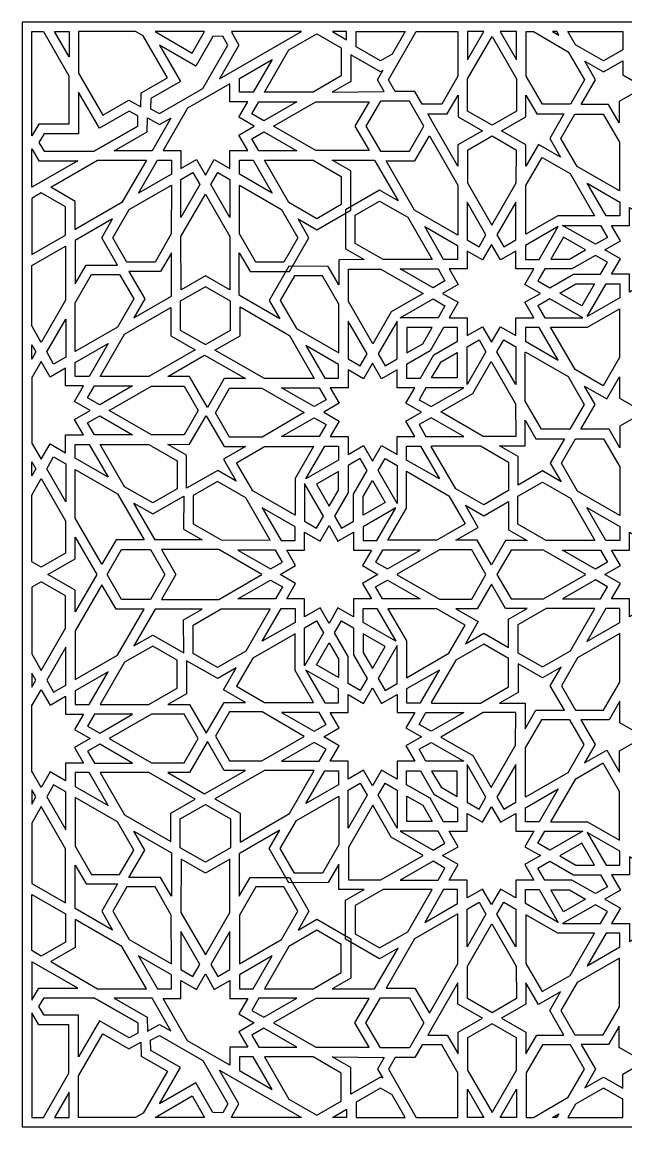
# Model space of a CAD drawing. Header units: millimetres. Extents: x 2369 to 3171, y 64 to 766.
# Drawn here: x 2369 to 2752, y 64 to 766 of the extents above; entities that cross this region are included whole.
import ezdxf

# ---------------------------------------------------------------- set-up
doc = ezdxf.new("R2010")
doc.units = ezdxf.units.MM
doc.layers.get('0').update_dxf_attribs({"color": 1})
doc.layers.add('Layer 01', color=160, linetype='Continuous')
doc.layers.add('Layer 02', color=7, linetype='Continuous')

msp = doc.modelspace()

# ---------------------------------------------------------------- linework, layer by layer
for points in [[(2368.85, 64.41), (3170.85, 64.41), (3170.85, 766.02), (2368.85, 766.02)], [(2382.4, 759.95), (2398.56, 731.93), (2398.54, 701.16), (2379.47, 701.16), (2374.92, 693.69), (2374.92, 759.95)], [(2389.41, 759.95), (2398.62, 759.95), (2398.63, 743.97)], [(2445.71, 757.27), (2440.92, 759.95), (2404.69, 759.95), (2404.63, 733.55), (2420.01, 706.89), (2436.62, 716.48), (2444.3, 712.28), (2444.51, 721.03), (2461.11, 730.62)], [(2484.65, 759.95), (2453.22, 759.95), (2476.8, 746.35)], [(2494.07, 729.89), (2546.13, 759.95), (2501.67, 759.95), (2502.21, 758.95), (2506.41, 751.27)], [(2538.1, 748.32), (2555.95, 758.61), (2571.41, 749.68), (2571.41, 731.82), (2553.58, 721.51), (2522.6, 721.5)], [(2574.81, 759.95), (2565.78, 759.95), (2574.81, 754.73)], [(2612.05, 759.95), (2603.82, 745.68), (2596.35, 741.37), (2580.89, 750.3), (2580.89, 759.95)], [(2645.52, 759.95), (2645.5, 731.69), (2635.19, 713.85), (2622.8, 713.85), (2618.18, 721.86), (2605.7, 721.86), (2601.39, 729.31), (2619.06, 759.95)], [(2651.58, 742.08), (2661.88, 759.95), (2651.59, 759.95)], [(2682.66, 759.95), (2672.36, 759.95), (2682.67, 742.08)], [(2688.75, 731.69), (2688.73, 759.95), (2693.43, 759.95), (2715.55, 747.16), (2725.84, 729.32), (2716.91, 713.85), (2699.06, 713.85)], [(2709.59, 757.62), (2708.25, 759.95), (2705.57, 759.95)], [(2750.21, 748.48), (2737.9, 741.37), (2720.05, 751.66), (2715.26, 759.95), (2750.21, 759.95)], [(2456.01, 707.92), (2483.55, 723.82), (2499.45, 751.35), (2496.35, 757.02), (2489.89, 756.87), (2479.03, 738.05), (2456.08, 751.29), (2469.31, 728.34), (2450.5, 717.48), (2450.35, 711.02)], [(2682.6, 730.04), (2682.59, 709.44), (2667.12, 700.51), (2651.66, 709.44), (2651.65, 730.04), (2667.12, 756.88)], [(2597.76, 735.18), (2596.35, 734.36), (2577.49, 745.25), (2577.49, 728.32), (2565.57, 721.43), (2598.68, 721.86), (2594.38, 729.31)], [(2506.75, 721.46), (2506.75, 730.28), (2527.64, 742.36), (2515.56, 721.46)], [(2473.85, 711.3), (2458.31, 684.38), (2469.66, 684.38), (2469.66, 673.02), (2479.5, 678.7), (2485.17, 668.86), (2490.85, 678.7), (2500.69, 673.02), (2500.69, 684.38), (2512.04, 684.38), (2506.37, 694.21), (2516.2, 699.89), (2506.37, 705.57), (2512.04, 715.4), (2500.69, 715.4), (2500.69, 726.79)], [(2382.89, 695.09), (2379.53, 689.57), (2382.89, 684.06), (2414.68, 684.06), (2442.22, 699.95), (2414.68, 684.06), (2442.22, 699.95), (2442.37, 706.41), (2436.7, 709.51), (2417.88, 698.65), (2404.63, 721.58), (2404.61, 695.09)], [(2623.85, 699.89), (2614.67, 715.79), (2596.31, 715.79), (2587.13, 699.89), (2596.31, 683.99), (2614.67, 683.99)], [(2514.65, 707.79), (2519.05, 715.42), (2543.19, 715.43), (2522.28, 703.38)], [(2589.04, 684.43), (2555.23, 684.41), (2528.39, 699.89), (2555.23, 715.36), (2589.04, 715.35), (2580.12, 699.89)], [(2448.21, 696.4), (2448.41, 705.15), (2456.1, 700.95), (2463.25, 705.09), (2451.3, 684.36), (2427.33, 684.34)], [(2514.65, 691.99), (2522.28, 696.4), (2543.19, 684.34), (2519.05, 684.36)], [(2404.16, 677.98), (2374.92, 661.1), (2374.92, 685.46), (2379.47, 677.98)], [(2387.06, 661.09), (2416.77, 678.27), (2447.75, 678.28), (2432.25, 651.46), (2402.51, 634.32), (2402.51, 652.16)], [(2463.6, 678.31), (2463.6, 669.5), (2442.71, 657.42), (2454.79, 678.32)], [(2506.7, 592.53), (2506.72, 619.49), (2513.6, 607.58), (2538.47, 607.58), (2550.9, 629.11), (2544.03, 641.03), (2555.95, 634.16), (2577.49, 646.59), (2577.49, 671.46), (2565.57, 678.35), (2592.55, 678.36), (2592.81, 677.92), (2592.82, 677.92), (2607.49, 652.58), (2595.75, 659.34), (2574.13, 646.81), (2574.17, 621.95), (2585.95, 615.17), (2569.91, 615.15), (2569.9, 599.12), (2563.12, 610.89), (2538.25, 610.93), (2525.72, 589.32), (2532.48, 577.57), (2507.16, 592.23), (2507.16, 592.27)], [(2506.75, 678.31), (2515.56, 678.32), (2527.64, 657.42), (2506.75, 669.5)], [(2553.58, 678.27), (2571.41, 667.96), (2571.41, 650.1), (2555.95, 641.17), (2538.1, 651.46), (2522.6, 678.28)], [(2469.63, 641.87), (2469.64, 666.02), (2477.28, 670.42), (2481.69, 662.79)], [(2493.07, 670.42), (2500.71, 666.02), (2500.72, 641.87), (2488.66, 662.79)], [(2463.55, 631.49), (2453.24, 613.65), (2435.38, 613.65), (2426.46, 629.11), (2436.75, 646.96), (2463.57, 662.46)], [(2533.6, 646.96), (2543.89, 629.11), (2534.96, 613.65), (2517.11, 613.65), (2506.8, 631.49), (2506.78, 662.46)], [(2374.92, 654.09), (2374.92, 618.38), (2396.44, 630.8), (2396.44, 648.66), (2380.98, 657.58), (2377.37, 655.5)], [(2469.72, 596.04), (2469.7, 629.84), (2485.17, 656.67), (2500.65, 629.84), (2500.63, 596.04), (2485.17, 604.96)], [(2402.51, 627.29), (2402.52, 599.81), (2409.41, 611.73), (2429.48, 611.73), (2419.44, 629.11), (2426.32, 641.03), (2402.51, 627.31), (2402.51, 627.3)], [(2396.43, 623.79), (2396.45, 589.47), (2380.98, 562.63), (2374.92, 573.14), (2374.92, 611.37)], [(2436.67, 607.58), (2446.71, 590.19), (2439.83, 578.27), (2463.65, 592), (2463.63, 619.49), (2456.75, 607.58)], [(2402.6, 587.82), (2412.91, 605.65), (2430.77, 605.65), (2439.7, 590.19), (2429.41, 572.34), (2402.58, 556.84)], [(2501.09, 588.76), (2485.17, 597.95), (2469.26, 588.76), (2469.26, 570.39), (2485.17, 561.2), (2501.09, 570.39)], [(2478.64, 557.96), (2449.38, 541.04), (2418.4, 541.02), (2433.91, 567.84), (2463.19, 584.73), (2463.19, 566.88)], [(2388.87, 548.89), (2384.46, 556.52), (2396.52, 577.43), (2396.51, 553.29)], [(2402.55, 540.99), (2402.55, 549.8), (2423.45, 561.88), (2411.37, 540.98)], [(2374.92, 560.98), (2377.49, 556.52), (2374.92, 552.07)], [(2486.49, 521.29), (2475.14, 540.95), (2461.38, 540.96), (2484.72, 554.45), (2510.56, 539.6), (2497.01, 539.59)], [(2374.92, 540.83), (2374.92, 498), (2375.3, 498.22), (2380.98, 488.39), (2386.66, 498.22), (2396.49, 492.54), (2396.49, 503.9), (2407.85, 503.9), (2402.17, 513.74), (2412, 519.41), (2402.17, 525.09), (2407.85, 534.93), (2396.49, 534.93), (2396.49, 546.28), (2386.66, 540.61), (2380.98, 550.44), (2375.3, 540.61)], [(2438.99, 534.96), (2418.08, 522.9), (2410.45, 527.31), (2414.85, 534.95)], [(2451.03, 534.89), (2471.63, 534.88), (2480.56, 519.41), (2471.63, 503.95), (2451.03, 503.94), (2424.19, 519.41)], [(2410.45, 511.52), (2418.08, 515.93), (2438.99, 503.87), (2414.85, 503.88)], [(2473.29, 469.99), (2473.29, 490.99), (2461.38, 497.87), (2475.14, 497.88), (2485.64, 516.06), (2497.02, 496.41), (2510.61, 496.43), (2496.73, 488.4), (2504.73, 474.5), (2492.98, 481.31)], [(2721.42, 468.15), (2711.13, 485.99), (2720.06, 501.46), (2737.91, 501.46), (2748.22, 483.62), (2748.24, 452.64)], [(2402.55, 497.84), (2411.37, 497.84), (2423.45, 476.94), (2402.55, 489.03)], [(2449.38, 497.79), (2467.22, 487.48), (2467.22, 469.62), (2451.75, 460.7), (2433.91, 470.99), (2418.4, 497.81)], [(2374.92, 477.85), (2374.92, 486.76), (2377.49, 482.31)], [(2388.87, 489.94), (2396.51, 485.54), (2396.52, 461.4), (2384.46, 482.31)], [(2419.55, 421.7), (2402.6, 451.01), (2402.58, 481.99), (2429.41, 466.49), (2446.32, 437.16), (2428.47, 437.16)], [(2374.92, 465.69), (2380.98, 476.2), (2396.45, 449.36), (2396.44, 428.76), (2380.98, 419.83), (2374.92, 423.33)], [(2701.44, 436.84), (2683.61, 447.15), (2683.61, 465.01), (2699.07, 473.94), (2716.92, 463.64), (2732.42, 436.82)], [(2471.41, 465.03), (2471.38, 443.93), (2483.1, 437.14), (2453.8, 437.16), (2453.33, 437.16), (2439.83, 460.56), (2451.75, 453.68)], [(2748.27, 436.79), (2739.46, 436.79), (2727.38, 457.69), (2748.28, 445.61)], [(2769.85, 384.19), (2764.17, 394.03), (2754.33, 388.35), (2754.33, 399.7), (2742.98, 399.7), (2748.66, 409.54), (2738.82, 415.22), (2748.66, 420.9), (2742.98, 430.73), (2754.33, 430.73), (2754.33, 442.09), (2764.17, 436.41), (2769.85, 446.24), (2775.53, 436.41), (2785.36, 442.09), (2785.36, 430.73), (2796.72, 430.73), (2791.04, 420.9), (2800.87, 415.22), (2791.04, 409.54), (2796.72, 399.7), (2785.36, 399.7), (2785.36, 388.35), (2775.53, 394.03)], [(2385.13, 415.22), (2402.51, 425.26), (2402.52, 439.02), (2416.28, 415.22), (2402.52, 391.42), (2402.51, 405.18)], [(2422.82, 415.22), (2431.98, 431.08), (2450.3, 431.08), (2459.45, 415.22), (2450.3, 399.35), (2431.98, 399.35)], [(2726.63, 415.22), (2699.8, 430.69), (2679.2, 430.68), (2670.27, 415.22), (2679.2, 399.75), (2699.8, 399.74)], [(2740.37, 423.11), (2732.75, 418.7), (2711.83, 430.76), (2735.97, 430.75)], [(2374.92, 364.74), (2380.98, 354.23), (2396.45, 381.07), (2396.44, 401.67), (2380.98, 410.6), (2374.92, 407.1)], [(2419.55, 408.74), (2402.6, 379.42), (2402.58, 348.45), (2429.41, 363.95), (2446.32, 393.28), (2428.47, 393.28)], [(2740.37, 407.32), (2732.75, 411.73), (2711.83, 399.67), (2735.97, 399.69)], [(2471.41, 365.4), (2471.38, 386.51), (2483.1, 393.29), (2453.8, 393.28), (2453.33, 393.28), (2439.83, 369.88), (2451.75, 376.75)], [(2701.44, 393.59), (2683.61, 383.28), (2683.61, 365.43), (2699.07, 356.5), (2716.92, 366.79), (2732.42, 393.61)], [(2748.27, 393.64), (2739.46, 393.65), (2727.38, 372.75), (2748.28, 384.83)], [(2721.42, 362.29), (2711.13, 344.44), (2720.06, 328.98), (2737.91, 328.98), (2748.22, 346.81), (2748.24, 377.79)], [(2388.87, 340.49), (2396.51, 344.89), (2396.52, 369.03), (2384.46, 348.12)], [(2449.38, 332.64), (2467.22, 342.95), (2467.22, 360.81), (2451.75, 369.74), (2433.91, 359.45), (2418.4, 332.63)], [(2473.29, 360.45), (2473.29, 339.45), (2461.38, 332.56), (2475.14, 332.56), (2485.64, 314.37), (2497.02, 334.02), (2510.61, 334), (2496.73, 342.04), (2504.73, 355.93), (2492.98, 349.12)], [(2374.92, 352.58), (2374.92, 343.67), (2377.49, 348.12)], [(2402.55, 332.6), (2411.37, 332.59), (2423.45, 353.49), (2402.55, 341.41)], [(2374.92, 289.61), (2374.92, 332.43), (2375.3, 332.21), (2380.98, 342.05), (2386.66, 332.21), (2396.49, 337.89), (2396.49, 326.53), (2407.85, 326.53), (2402.17, 316.7), (2412, 311.02), (2402.17, 305.34), (2407.85, 295.51), (2396.49, 295.51), (2396.49, 284.15), (2386.66, 289.83), (2380.98, 279.99), (2375.3, 289.83)], [(2410.45, 318.92), (2418.08, 314.51), (2438.99, 326.57), (2414.85, 326.55)], [(2451.03, 295.55), (2471.63, 295.56), (2480.56, 311.02), (2471.63, 326.48), (2451.03, 326.5), (2424.19, 311.02)], [(2486.49, 309.14), (2475.14, 289.48), (2461.38, 289.48), (2484.72, 275.98), (2510.56, 290.83), (2497.01, 290.85)], [(2438.99, 295.48), (2418.08, 307.53), (2410.45, 303.12), (2414.85, 295.49)], [(2402.55, 289.44), (2402.55, 280.63), (2423.45, 268.55), (2411.37, 289.45)], [(2478.64, 272.48), (2449.38, 289.4), (2418.4, 289.41), (2433.91, 262.59), (2463.19, 245.71), (2463.19, 263.56)], [(2388.87, 281.55), (2384.46, 273.92), (2396.52, 253.01), (2396.51, 277.15)], [(2374.92, 269.46), (2377.49, 273.92), (2374.92, 278.37)], [(2396.43, 206.65), (2396.45, 240.97), (2380.98, 267.81), (2374.92, 257.3), (2374.92, 219.07)], [(2402.6, 242.62), (2412.91, 224.78), (2430.77, 224.78), (2439.7, 240.25), (2429.41, 258.09), (2402.58, 273.6)], [(2501.09, 241.67), (2485.17, 232.49), (2469.26, 241.67), (2469.26, 260.05), (2485.17, 269.24), (2501.09, 260.05)], [(2506.7, 237.9), (2506.72, 210.94), (2513.6, 222.86), (2538.47, 222.86), (2550.9, 201.32), (2544.03, 189.4), (2555.95, 196.28), (2577.49, 183.84), (2577.49, 158.97), (2565.57, 152.09), (2592.55, 152.07), (2592.81, 152.52), (2592.82, 152.52), (2607.49, 177.85), (2595.75, 171.09), (2574.13, 183.62), (2574.17, 208.49), (2585.95, 215.27), (2569.91, 215.28), (2569.9, 231.32), (2563.12, 219.54), (2538.25, 219.5), (2525.72, 241.12), (2532.48, 252.86), (2507.16, 238.2), (2507.16, 238.17)], [(2436.67, 222.86), (2446.71, 240.24), (2439.83, 252.16), (2463.65, 238.43), (2463.63, 210.94), (2456.75, 222.86)], [(2469.72, 234.4), (2469.7, 200.6), (2485.17, 173.76), (2500.65, 200.6), (2500.63, 234.4), (2485.17, 225.47)], [(2402.51, 203.14), (2402.52, 230.62), (2409.41, 218.71), (2429.48, 218.71), (2419.44, 201.32), (2426.32, 189.4), (2402.51, 203.13), (2402.51, 203.14)], [(2374.92, 176.35), (2374.92, 212.05), (2396.44, 199.63), (2396.44, 181.78), (2380.98, 172.85), (2377.37, 174.93)], [(2463.55, 198.95), (2453.24, 216.78), (2435.38, 216.78), (2426.46, 201.32), (2436.75, 183.47), (2463.57, 167.97)], [(2533.6, 183.47), (2543.89, 201.32), (2534.96, 216.78), (2517.11, 216.78), (2506.8, 198.95), (2506.78, 167.97)], [(2387.06, 169.35), (2416.77, 152.17), (2447.75, 152.15), (2432.25, 178.97), (2402.51, 196.12), (2402.51, 178.27)], [(2469.63, 188.56), (2469.64, 164.42), (2477.28, 160.02), (2481.69, 167.65)], [(2493.07, 160.02), (2500.71, 164.42), (2500.72, 188.56), (2488.66, 167.65)], [(2553.58, 152.17), (2571.41, 162.48), (2571.41, 180.34), (2555.95, 189.26), (2538.1, 178.97), (2522.6, 152.15)], [(2404.16, 152.45), (2374.92, 169.33), (2374.92, 144.97), (2379.47, 152.45)], [(2463.6, 152.12), (2463.6, 160.93), (2442.71, 173.01), (2454.79, 152.12)], [(2506.75, 152.12), (2515.56, 152.12), (2527.64, 173.01), (2506.75, 160.93)], [(2473.85, 119.14), (2458.31, 146.06), (2469.66, 146.06), (2469.66, 157.41), (2479.5, 151.74), (2485.17, 161.57), (2490.85, 151.74), (2500.69, 157.41), (2500.69, 146.06), (2512.04, 146.06), (2506.37, 136.22), (2516.2, 130.55), (2506.37, 124.87), (2512.04, 115.03), (2500.69, 115.03), (2500.69, 103.65)], [(2382.89, 135.34), (2379.53, 140.86), (2382.89, 146.38), (2414.68, 146.38), (2442.22, 130.48), (2414.68, 146.38), (2442.22, 130.48), (2442.37, 124.02), (2436.7, 120.93), (2417.88, 131.79), (2404.63, 108.85), (2404.61, 135.34)], [(2448.21, 134.03), (2448.41, 125.28), (2456.1, 129.48), (2463.25, 125.35), (2451.3, 146.08), (2427.33, 146.09)], [(2514.65, 138.44), (2522.28, 134.03), (2543.19, 146.09), (2519.05, 146.08)], [(2589.04, 146), (2555.23, 146.02), (2528.39, 130.55), (2555.23, 115.07), (2589.04, 115.09), (2580.12, 130.55)], [(2623.85, 130.55), (2614.67, 114.65), (2596.31, 114.65), (2587.13, 130.55), (2596.31, 146.44), (2614.67, 146.44)], [(2382.4, 70.49), (2398.56, 98.51), (2398.54, 129.27), (2379.47, 129.27), (2374.92, 136.75), (2374.92, 70.49)], [(2514.65, 122.65), (2519.05, 115.01), (2543.19, 115), (2522.28, 127.06)], [(2682.6, 100.4), (2682.59, 121), (2667.12, 129.92), (2651.66, 121), (2651.65, 100.4), (2667.12, 73.56)], [(2445.71, 73.17), (2440.92, 70.49), (2404.69, 70.49), (2404.63, 96.88), (2420.01, 123.55), (2436.62, 113.96), (2444.3, 118.16), (2444.51, 109.4), (2461.11, 99.82)], [(2456.01, 122.51), (2483.55, 106.62), (2499.45, 79.08), (2496.35, 73.41), (2489.89, 73.57), (2479.03, 92.38), (2456.08, 79.15), (2469.31, 102.1), (2450.5, 112.96), (2450.35, 119.42)], [(2645.52, 70.49), (2645.5, 98.75), (2635.19, 116.58), (2622.8, 116.58), (2618.18, 108.57), (2605.7, 108.57), (2601.39, 101.12), (2619.06, 70.49)], [(2688.75, 98.75), (2688.73, 70.49), (2693.43, 70.49), (2715.55, 83.27), (2725.84, 101.12), (2716.91, 116.58), (2699.06, 116.58)], [(2506.75, 108.97), (2506.75, 100.16), (2527.64, 88.08), (2515.56, 108.97)], [(2538.1, 82.12), (2555.95, 71.83), (2571.41, 80.76), (2571.41, 98.61), (2553.58, 108.92), (2522.6, 108.94)], [(2597.76, 95.26), (2596.35, 96.07), (2577.49, 85.19), (2577.49, 102.12), (2565.57, 109), (2598.68, 108.57), (2594.38, 101.12)], [(2494.07, 100.54), (2546.13, 70.49), (2501.67, 70.49), (2502.21, 71.48), (2506.41, 79.16)], [(2389.41, 70.49), (2398.62, 70.49), (2398.63, 86.47)], [(2612.05, 70.49), (2603.82, 84.75), (2596.35, 89.06), (2580.89, 80.13), (2580.89, 70.49)], [(2651.58, 88.36), (2661.88, 70.49), (2651.59, 70.49)], [(2682.66, 70.49), (2672.36, 70.49), (2682.67, 88.36)], [(2750.21, 81.96), (2737.9, 89.06), (2720.05, 78.77), (2715.26, 70.49), (2750.21, 70.49)], [(2484.65, 70.49), (2453.22, 70.49), (2476.8, 84.09)], [(2574.81, 70.49), (2565.78, 70.49), (2574.81, 75.7)], [(2709.59, 72.81), (2708.25, 70.49), (2705.57, 70.49)]]:
    msp.add_lwpolyline(points, close=True)
at = {"layer": 'Layer 01'}
for points in [[(2739.47, 642.98), (2727.46, 663.77), (2748.26, 651.77), (2748.26, 642.98)], [(2651.25, 627.65), (2658.86, 623.26), (2663.25, 630.87), (2651.25, 651.66)], [(2682.27, 627.65), (2682.27, 651.66), (2670.27, 630.87), (2674.66, 623.26)], [(2769.85, 652.42), (2775.53, 642.58), (2785.36, 648.26), (2785.36, 636.9), (2796.72, 636.9), (2791.04, 627.07), (2800.87, 621.39), (2791.04, 615.71), (2796.72, 605.88), (2785.36, 605.88), (2785.36, 594.52), (2775.53, 600.2), (2769.85, 590.36), (2764.17, 600.2), (2754.33, 594.52), (2754.33, 605.88), (2742.98, 605.88), (2748.66, 615.71), (2738.82, 621.39), (2748.66, 627.07), (2742.98, 636.9), (2754.33, 636.9), (2754.33, 648.26), (2764.17, 642.58)], [(2645.17, 624.14), (2645.17, 615.36), (2636.38, 615.36), (2624.38, 636.15)], [(2688.35, 624.14), (2688.35, 615.36), (2697.14, 615.36), (2709.14, 636.15)], [(2735.96, 636.9), (2740.36, 629.29), (2732.75, 624.9), (2711.95, 636.9)], [(2672.44, 572.58), (2682.27, 566.9), (2682.27, 578.25), (2693.63, 578.25), (2687.95, 588.09), (2697.79, 593.77), (2687.95, 599.45), (2693.63, 609.28), (2682.27, 609.28), (2682.27, 620.64), (2672.44, 614.96), (2666.76, 624.79), (2661.08, 614.96), (2651.25, 620.64), (2651.25, 609.28), (2639.89, 609.28), (2645.57, 599.45), (2635.73, 593.77), (2645.57, 588.09), (2639.89, 578.25), (2651.25, 578.25), (2651.25, 566.9), (2661.08, 572.58), (2666.76, 562.74)], [(2703.86, 597.27), (2718.76, 605.88), (2735.96, 605.88), (2740.36, 613.49), (2732.75, 617.88), (2717.85, 609.28), (2700.64, 609.28), (2696.25, 601.67)], [(2629.66, 597.27), (2608.86, 609.28), (2632.88, 609.28), (2637.27, 601.67)], [(2739.47, 599.8), (2748.26, 599.8), (2748.26, 591.01), (2727.46, 579.01)], [(2629.66, 590.26), (2637.27, 585.87), (2632.88, 578.25), (2608.86, 578.25)], [(2703.86, 590.26), (2696.25, 585.87), (2700.64, 578.25), (2724.66, 578.25)], [(2587.79, 555.4), (2575.78, 576.2), (2575.78, 552.19), (2583.39, 547.79)], [(2594.8, 555.4), (2599.2, 547.79), (2606.81, 552.19), (2606.81, 576.2)], [(2636.38, 572.18), (2627.78, 557.28), (2612.88, 548.68), (2612.88, 539.89), (2621.67, 539.89), (2630.27, 554.79), (2645.17, 563.39), (2645.17, 572.18)], [(2688.35, 563.39), (2709.14, 551.39), (2697.14, 572.18), (2688.35, 572.18)], [(2651.25, 559.89), (2658.86, 564.28), (2663.25, 556.67), (2651.25, 535.87)], [(2682.27, 559.89), (2682.27, 535.87), (2670.27, 556.67), (2674.66, 564.28)], [(2560.92, 539.89), (2569.71, 539.89), (2569.71, 548.68), (2548.91, 560.69)], [(2575.78, 533.82), (2564.43, 533.82), (2570.1, 523.98), (2560.27, 518.3), (2570.1, 512.63), (2564.43, 502.79), (2575.78, 502.79), (2575.78, 491.43), (2585.62, 497.11), (2591.3, 487.28), (2596.97, 497.11), (2606.81, 491.43), (2606.81, 502.79), (2618.17, 502.79), (2612.49, 512.63), (2622.32, 518.3), (2612.49, 523.98), (2618.17, 533.82), (2606.81, 533.82), (2606.81, 545.17), (2596.97, 539.5), (2591.3, 549.33), (2585.62, 539.5), (2575.78, 545.17)], [(2557.41, 533.82), (2561.81, 526.21), (2554.2, 521.81), (2533.4, 533.82)], [(2625.18, 533.82), (2620.78, 526.21), (2628.4, 521.81), (2649.19, 533.82)], [(2557.41, 502.79), (2533.4, 502.79), (2554.2, 514.8), (2561.81, 510.4)], [(2625.18, 502.79), (2649.19, 502.79), (2628.4, 514.8), (2620.78, 510.4)], [(2560.92, 496.72), (2569.71, 496.72), (2569.71, 487.93), (2548.91, 475.92)], [(2621.67, 496.72), (2633.68, 475.92), (2612.88, 487.93), (2612.88, 496.72)], [(2579.19, 449.1), (2579.19, 466.3), (2587.79, 481.2), (2583.39, 488.82), (2575.78, 484.42), (2575.78, 467.22), (2567.18, 452.32), (2571.58, 444.71)], [(2594.8, 481.2), (2599.2, 488.82), (2606.81, 484.42), (2606.81, 460.41)], [(2548.16, 449.1), (2555.77, 444.71), (2560.17, 452.32), (2548.16, 473.11)], [(2542.09, 445.59), (2521.29, 457.6), (2533.3, 436.8), (2542.09, 436.8)], [(2585.26, 445.59), (2585.26, 436.8), (2594.05, 436.8), (2606.06, 457.6)], [(2532.65, 415.22), (2542.48, 420.9), (2536.8, 430.73), (2548.16, 430.73), (2548.16, 442.09), (2558, 436.41), (2563.67, 446.24), (2569.35, 436.41), (2579.19, 442.09), (2579.19, 430.73), (2590.54, 430.73), (2584.87, 420.9), (2594.7, 415.22), (2584.87, 409.54), (2590.54, 399.7), (2579.19, 399.7), (2579.19, 388.35), (2569.35, 394.03), (2563.67, 384.19), (2558, 394.03), (2548.16, 388.35), (2548.16, 399.7), (2536.8, 399.7), (2542.48, 409.54)], [(2526.57, 418.72), (2534.19, 423.12), (2529.79, 430.73), (2505.78, 430.73)], [(2600.77, 418.72), (2621.57, 430.73), (2597.56, 430.73), (2593.16, 423.12)], [(2526.57, 411.71), (2534.19, 407.32), (2529.79, 399.7), (2505.78, 399.7)], [(2600.77, 411.71), (2621.57, 399.7), (2597.56, 399.7), (2593.16, 407.32)], [(2542.09, 384.84), (2521.29, 372.83), (2533.3, 393.63), (2542.09, 393.63)], [(2585.26, 384.84), (2585.26, 393.63), (2594.05, 393.63), (2606.06, 372.83)], [(2548.16, 381.33), (2555.77, 385.73), (2560.17, 378.12), (2548.16, 357.32)], [(2579.19, 381.33), (2579.19, 364.13), (2587.79, 349.23), (2583.39, 341.62), (2575.78, 346.01), (2575.78, 363.22), (2567.18, 378.12), (2571.58, 385.73)], [(2594.8, 349.23), (2599.2, 341.62), (2606.81, 346.01), (2606.81, 370.03)], [(2560.92, 333.72), (2569.71, 333.72), (2569.71, 342.51), (2548.91, 354.51)], [(2621.67, 333.72), (2633.68, 354.51), (2612.88, 342.51), (2612.88, 333.72)], [(2575.78, 296.62), (2564.43, 296.62), (2570.1, 306.45), (2560.27, 312.13), (2570.1, 317.81), (2564.43, 327.64), (2575.78, 327.64), (2575.78, 339), (2585.62, 333.32), (2591.3, 343.16), (2596.97, 333.32), (2606.81, 339), (2606.81, 327.64), (2618.17, 327.64), (2612.49, 317.81), (2622.32, 312.13), (2612.49, 306.45), (2618.17, 296.62), (2606.81, 296.62), (2606.81, 285.26), (2596.97, 290.94), (2591.3, 281.1), (2585.62, 290.94), (2575.78, 285.26)], [(2557.41, 327.64), (2533.4, 327.64), (2554.2, 315.64), (2561.81, 320.03)], [(2625.18, 327.64), (2649.19, 327.64), (2628.4, 315.64), (2620.78, 320.03)], [(2557.41, 296.62), (2561.81, 304.23), (2554.2, 308.62), (2533.4, 296.62)], [(2625.18, 296.62), (2620.78, 304.23), (2628.4, 308.62), (2649.19, 296.62)], [(2560.92, 290.54), (2569.71, 290.54), (2569.71, 281.75), (2548.91, 269.75)], [(2636.38, 258.25), (2627.78, 273.15), (2612.88, 281.75), (2612.88, 290.54), (2621.67, 290.54), (2630.27, 275.64), (2645.17, 267.04), (2645.17, 258.25)], [(2651.25, 270.55), (2658.86, 266.15), (2663.25, 273.77), (2651.25, 294.56)], [(2682.27, 270.55), (2682.27, 294.56), (2670.27, 273.77), (2674.66, 266.15)], [(2587.79, 275.03), (2575.78, 254.23), (2575.78, 278.25), (2583.39, 282.64)], [(2594.8, 275.03), (2599.2, 282.64), (2606.81, 278.25), (2606.81, 254.23)], [(2688.35, 267.04), (2709.14, 279.05), (2697.14, 258.25), (2688.35, 258.25)], [(2672.44, 257.86), (2682.27, 263.54), (2682.27, 252.18), (2693.63, 252.18), (2687.95, 242.34), (2697.79, 236.67), (2687.95, 230.99), (2693.63, 221.15), (2682.27, 221.15), (2682.27, 209.8), (2672.44, 215.47), (2666.76, 205.64), (2661.08, 215.47), (2651.25, 209.8), (2651.25, 221.15), (2639.89, 221.15), (2645.57, 230.99), (2635.73, 236.67), (2645.57, 242.34), (2639.89, 252.18), (2651.25, 252.18), (2651.25, 263.54), (2661.08, 257.86), (2666.76, 267.69)], [(2629.66, 240.17), (2637.27, 244.57), (2632.88, 252.18), (2608.86, 252.18)], [(2703.86, 240.17), (2696.25, 244.57), (2700.64, 252.18), (2724.66, 252.18)], [(2739.47, 230.63), (2748.26, 230.63), (2748.26, 239.42), (2727.46, 251.43)], [(2769.85, 178.02), (2775.53, 187.85), (2785.36, 182.17), (2785.36, 193.53), (2796.72, 193.53), (2791.04, 203.37), (2800.87, 209.04), (2791.04, 214.72), (2796.72, 224.56), (2785.36, 224.56), (2785.36, 235.91), (2775.53, 230.24), (2769.85, 240.07), (2764.17, 230.24), (2754.33, 235.91), (2754.33, 224.56), (2742.98, 224.56), (2748.66, 214.72), (2738.82, 209.04), (2748.66, 203.37), (2742.98, 193.53), (2754.33, 193.53), (2754.33, 182.17), (2764.17, 187.85)], [(2629.66, 233.16), (2608.86, 221.15), (2632.88, 221.15), (2637.27, 228.77)], [(2703.86, 233.16), (2718.76, 224.56), (2735.96, 224.56), (2740.36, 216.95), (2732.75, 212.55), (2717.85, 221.15), (2700.64, 221.15), (2696.25, 228.77)], [(2645.17, 206.29), (2645.17, 215.08), (2636.38, 215.08), (2624.38, 194.28)], [(2688.35, 206.29), (2688.35, 215.08), (2697.14, 215.08), (2709.14, 194.28)], [(2651.25, 202.78), (2658.86, 207.18), (2663.25, 199.57), (2651.25, 178.77)], [(2682.27, 202.78), (2682.27, 178.77), (2670.27, 199.57), (2674.66, 207.18)], [(2735.96, 193.53), (2740.36, 201.14), (2732.75, 205.54), (2711.95, 193.53)], [(2739.47, 187.46), (2727.46, 166.66), (2748.26, 178.67), (2748.26, 187.46)]]:
    msp.add_lwpolyline(points, close=True, dxfattribs=at)
at = {"layer": 'Layer 02'}
for points in [[(2763.79, 724.75), (2747.91, 715.55), (2747.92, 701.96), (2741.14, 713.69), (2723.81, 713.66), (2732.85, 729.31), (2725.98, 741.23), (2737.9, 734.36), (2750.21, 741.46), (2750.21, 732.59)], [(2626.31, 707.78), (2638.69, 707.78), (2645.58, 719.69), (2645.59, 705.93), (2661.04, 697.01), (2645.48, 688.05), (2645.46, 674.51), (2630.85, 699.87), (2630.86, 699.89)], [(2673.19, 697), (2688.66, 705.93), (2688.67, 719.69), (2695.55, 707.78), (2712.78, 707.78), (2703.75, 692.09), (2710.56, 680.33), (2696.67, 688.33), (2688.63, 674.46), (2688.65, 688.04)], [(2737.64, 707.61), (2747.94, 689.81), (2747.98, 658.79), (2721.09, 674.27), (2710.77, 692.1), (2719.67, 707.58)], [(2599.84, 677.92), (2618.18, 677.92), (2627.34, 693.8), (2645.45, 662.36), (2645.41, 630.75), (2618.02, 646.52)], [(2651.55, 684.54), (2651.52, 663.98), (2667, 637.09), (2682.55, 663.94), (2682.57, 684.54), (2667.12, 693.5)], [(2732.19, 642.97), (2708.83, 642.94), (2688.58, 631.28), (2688.62, 662.31), (2698.89, 680.04), (2716.65, 669.82)], [(2595.76, 652.33), (2613.58, 642.07), (2629.12, 615.22), (2598.09, 615.18), (2580.24, 625.46), (2580.21, 643.32)], [(2704.37, 615.46), (2716.2, 615.45), (2726.43, 621.37), (2712.45, 629.42)], [(2532.73, 589.31), (2542.99, 571.49), (2569.84, 555.94), (2569.88, 586.97), (2559.6, 604.82), (2541.75, 604.85)], [(2623.36, 593.63), (2603.14, 581.92), (2591.44, 561.7), (2575.96, 588.59), (2575.98, 609.08), (2596.47, 609.11)], [(2732.24, 599.79), (2724.15, 585.75), (2710.13, 593.87), (2720.39, 599.78)], [(2491.28, 557.71), (2507.16, 566.88), (2507.16, 585.21), (2538.54, 567.05), (2554.31, 539.66), (2522.71, 539.62)], [(2704.32, 572.29), (2727.77, 572.26), (2748.06, 584.01), (2748.1, 552.98), (2737.75, 535.01), (2719.8, 545.4)], [(2613.02, 555.89), (2623.27, 561.8), (2629.17, 572.05), (2613.04, 572.03)], [(2644.99, 556.26), (2645.01, 540.05), (2628.8, 540.07), (2634.74, 550.33)], [(2688.33, 556.22), (2688.33, 556.41), (2688.5, 556.31), (2688.5, 556.5), (2715.35, 540.96), (2725.61, 523.14), (2716.55, 507.52), (2698.5, 507.49), (2688.2, 525.29), (2688.17, 556.31)], [(2682.13, 523.65), (2682.15, 502.91), (2661.41, 502.93), (2634.56, 518.48), (2654.88, 530.18), (2666.59, 550.5)], [(2748.13, 527.29), (2763.76, 518.3), (2748.31, 509.38), (2748.3, 495.62), (2741.42, 507.53), (2723.58, 507.53), (2732.62, 523.13), (2725.86, 534.87), (2739.98, 526.7), (2748.11, 540.84)], [(2500.53, 533.52), (2521.09, 533.54), (2547.97, 518.06), (2521.12, 502.52), (2500.52, 502.49), (2491.57, 517.94)], [(2695, 501.41), (2713.04, 501.44), (2704.12, 485.99), (2710.99, 474.07), (2699.07, 480.95), (2683.62, 472.03), (2683.65, 490.06), (2671.93, 496.85), (2688.24, 496.83), (2688.22, 513.14)], [(2515.25, 468.42), (2505.02, 486.18), (2522.76, 496.44), (2553.78, 496.48), (2542.13, 476.24), (2542.1, 452.87)], [(2628.75, 496.57), (2628.66, 496.73), (2628.85, 496.73), (2628.75, 496.9), (2659.78, 496.86), (2677.57, 486.56), (2677.54, 468.51), (2661.92, 459.46), (2644.11, 469.72), (2628.56, 496.57)], [(2563.69, 458.63), (2569.62, 468.87), (2569.6, 480.7), (2555.64, 472.61)], [(2601.06, 437), (2612.8, 457.3), (2612.78, 480.75), (2639.67, 465.27), (2650.06, 447.32), (2632.08, 436.97)], [(2477.46, 447.43), (2495.25, 437.13), (2526.28, 437.09), (2510.79, 463.98), (2492.97, 474.3), (2477.49, 465.4)], [(2585.27, 452.82), (2585.29, 464.67), (2591.2, 474.94), (2599.32, 460.91)], [(2675.69, 436.75), (2666.77, 421.3), (2657.78, 436.94), (2644.23, 436.95), (2658.36, 445.09), (2650.19, 459.2), (2661.93, 452.44), (2677.53, 461.49), (2677.53, 443.65), (2689.45, 436.76)], [(2520.97, 415.22), (2493.62, 431.05), (2457.3, 431.1), (2466.47, 415.22), (2457.3, 399.34), (2493.62, 399.38)], [(2606.81, 415.22), (2606.98, 415.12), (2606.81, 415.03), (2633.7, 399.54), (2654.26, 399.57), (2663.26, 415.22), (2654.26, 430.87), (2633.7, 430.89), (2606.81, 415.41), (2606.98, 415.31)], [(2675.69, 393.68), (2666.77, 409.13), (2657.78, 393.5), (2644.23, 393.48), (2658.36, 385.35), (2650.19, 371.23), (2661.93, 377.99), (2677.53, 368.95), (2677.53, 386.79), (2689.45, 393.67)], [(2477.46, 383.01), (2495.25, 393.31), (2526.28, 393.35), (2510.79, 366.46), (2492.97, 356.14), (2477.49, 365.04)], [(2601.06, 393.43), (2612.8, 373.14), (2612.78, 349.69), (2639.67, 365.17), (2650.06, 383.12), (2632.08, 393.47)], [(2515.25, 362.02), (2505.02, 344.26), (2522.76, 333.99), (2553.78, 333.95), (2542.13, 354.2), (2542.1, 377.56)], [(2585.27, 377.61), (2585.29, 365.76), (2591.2, 355.5), (2599.32, 369.52)], [(2563.69, 371.8), (2569.62, 361.57), (2569.6, 349.74), (2555.64, 357.82)], [(2628.75, 333.87), (2628.66, 333.7), (2628.85, 333.7), (2628.75, 333.54), (2659.78, 333.57), (2677.57, 343.87), (2677.54, 361.92), (2661.92, 370.98), (2644.11, 360.72), (2628.56, 333.87)], [(2695, 329.02), (2713.04, 328.99), (2704.12, 344.44), (2710.99, 356.36), (2699.07, 349.49), (2683.62, 358.41), (2683.65, 340.37), (2671.93, 333.59), (2688.24, 333.61), (2688.22, 317.3)], [(2748.13, 303.15), (2763.76, 312.14), (2748.31, 321.06), (2748.3, 334.82), (2741.42, 322.91), (2723.58, 322.91), (2732.62, 307.3), (2725.86, 295.56), (2739.98, 303.73), (2748.11, 289.6)], [(2500.53, 296.92), (2521.09, 296.89), (2547.97, 312.37), (2521.12, 327.92), (2500.52, 327.94), (2491.57, 312.49)], [(2682.13, 306.78), (2682.15, 327.52), (2661.41, 327.5), (2634.56, 311.96), (2654.88, 300.25), (2666.59, 279.93)], [(2688.33, 274.22), (2688.33, 274.03), (2688.5, 274.12), (2688.5, 273.93), (2715.35, 289.48), (2725.61, 307.29), (2716.55, 322.91), (2698.5, 322.94), (2688.2, 305.15), (2688.17, 274.12)], [(2704.32, 258.15), (2727.77, 258.17), (2748.06, 246.43), (2748.1, 277.45), (2737.75, 295.43), (2719.8, 285.04)], [(2491.28, 272.72), (2507.16, 263.56), (2507.16, 245.22), (2538.54, 263.39), (2554.31, 290.78), (2522.71, 290.82)], [(2644.99, 274.17), (2645.01, 290.38), (2628.8, 290.36), (2634.74, 280.11)], [(2532.73, 241.13), (2542.99, 258.95), (2569.84, 274.49), (2569.88, 243.46), (2559.6, 225.61), (2541.75, 225.58)], [(2613.02, 274.54), (2623.27, 268.64), (2629.17, 258.39), (2613.04, 258.41)], [(2623.36, 236.81), (2603.14, 248.51), (2591.44, 268.73), (2575.96, 241.84), (2575.98, 221.35), (2596.47, 221.33)], [(2732.24, 230.64), (2724.15, 244.69), (2710.13, 236.57), (2720.39, 230.66)], [(2595.76, 178.1), (2613.58, 188.36), (2629.12, 215.22), (2598.09, 215.25), (2580.24, 204.97), (2580.21, 187.12)], [(2704.37, 214.97), (2716.2, 214.99), (2726.43, 209.06), (2712.45, 201.01)], [(2599.84, 152.52), (2618.18, 152.52), (2627.34, 136.64), (2645.45, 168.08), (2645.41, 199.68), (2618.02, 183.91)], [(2732.19, 187.47), (2708.83, 187.5), (2688.58, 199.15), (2688.62, 168.13), (2698.89, 150.39), (2716.65, 160.62)], [(2651.55, 145.9), (2651.52, 166.46), (2667, 193.34), (2682.55, 166.49), (2682.57, 145.89), (2667.12, 136.94)], [(2737.64, 122.83), (2747.94, 140.62), (2747.98, 171.65), (2721.09, 156.17), (2710.77, 138.34), (2719.67, 122.86)], [(2626.31, 122.66), (2638.69, 122.66), (2645.58, 110.74), (2645.59, 124.5), (2661.04, 133.43), (2645.48, 142.38), (2645.46, 155.93), (2630.85, 130.56), (2630.86, 130.55)], [(2673.19, 133.43), (2688.66, 124.5), (2688.67, 110.74), (2695.55, 122.66), (2712.78, 122.66), (2703.75, 138.35), (2710.56, 150.1), (2696.67, 142.1), (2688.63, 155.98), (2688.65, 142.39)], [(2763.79, 105.69), (2747.91, 114.89), (2747.92, 128.47), (2741.14, 116.75), (2723.81, 116.78), (2732.85, 101.12), (2725.98, 89.2), (2737.9, 96.07), (2750.21, 88.97), (2750.21, 97.85)]]:
    msp.add_lwpolyline(points, close=True, dxfattribs=at)

doc.saveas('drawing.dxf')
